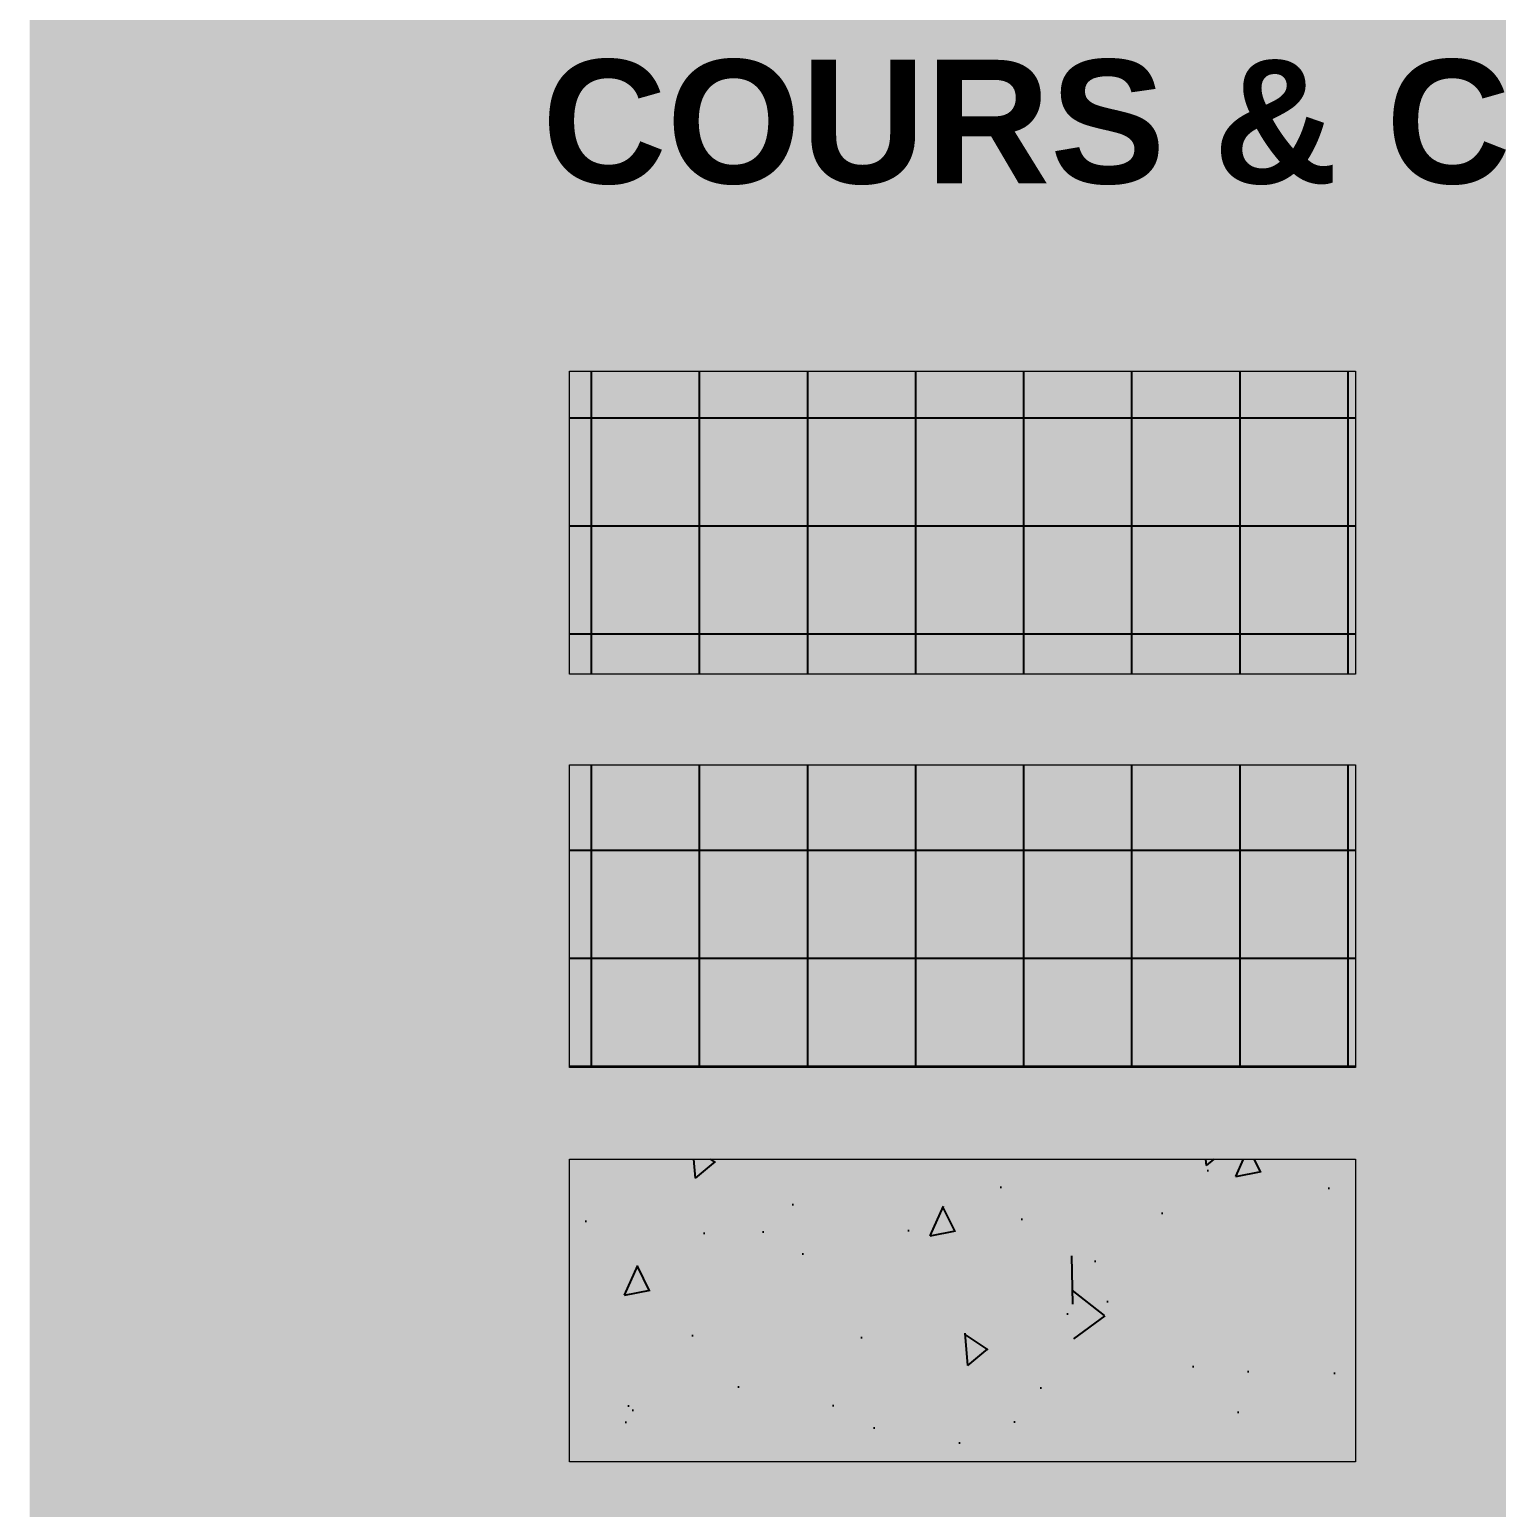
# Model space of a CAD drawing. Header units: centimetres. Extents: x 0 to 642158, y -847 to 649707.
# Drawn here: x 618032.25 to 618049.22, y 620491.27 to 620508.37 of the extents above; entities that cross this region are included whole.
import ezdxf

# ---------------------------------------------------------------- set-up
doc = ezdxf.new("R2010")
doc.units = ezdxf.units.CM
doc.header["$MEASUREMENT"] = 0
doc.layers.add('MEV_batiment_V', color=7, linetype='Continuous', lineweight=20)
doc.layers.add('MEV_schema paysager_Ha', color=7, linetype='Continuous', lineweight=25, transparency=0.13)
doc.styles.add('MEV 1', font='Helvetica.ttf')
pattern_1 = [(90, (0, 15.1241), (-1.25, 2e-16), []), (180, (0, 15.1241), (-2e-16, -1.25), [])]

msp = doc.modelspace()

# ---------------------------------------------------------------- hatches: boundary and pattern name
at = {"layer": 'MEV_schema paysager_Ha', "true_color": 0xffffff, "transparency": 33554687}
h = msp.add_hatch(color=7, dxfattribs=at)
h.dxf.hatch_style = 1
h.paths.add_polyline_path([(618032.251, 620761.054), (618095.895, 620761.054), (618095.895, 620456.268), (618032.251, 620456.268)])
at = {"layer": 'MEV_schema paysager_Ha', "transparency": 33554687}
h = msp.add_hatch(dxfattribs=at)
h.set_pattern_fill('ANSI37', color=85, scale=10, angle=45)
h.set_pattern_definition(pattern_1)
h.paths.add_polyline_path([(618038.497, 620504.413), (618047.585, 620504.413), (618047.585, 620500.911), (618038.497, 620500.911)])
at = {"layer": 'MEV_schema paysager_Ha'}
h = msp.add_hatch(dxfattribs=at)
h.set_pattern_fill('ANSI37', color=32, scale=10, angle=45)
h.set_pattern_definition(pattern_1)
h.paths.add_polyline_path([(618038.497, 620499.86), (618047.585, 620499.86), (618047.585, 620496.358), (618038.497, 620496.358)])
at = {"layer": 'MEV_schema paysager_Ha', "transparency": 33554687}
h = msp.add_hatch(dxfattribs=at)
h.set_pattern_fill('AR-CONC', color=256, scale=0.5, angle=45)
h.set_pattern_definition([(95, (0, 33.3537), (2.757759996, 2.314035394), [0.375, -4.125]), (40, (0, 33.3537), (-3.149960837, 2.168840748), [0.3, -3.3]), (145.45144446, (0.2298, 33.5466), (-0.392200822, 4.482876107), [0.31870096, -3.50571056]), (91.1842, (-0.707, 34.061), (4.35846694, 3.18806888), [0.5625, -6.1875]), (141.6356355, (-0.344, 34.3265), (-0.139500342, 6.74855834), [0.47805171, -5.2585688]), (36.184164, (-0.707, 34.061), (-0.139500342, 6.748558337), [0.45, -4.950000005]), (66, (-0.1768, 34.2376), (3.533857861, 0.686912382), [0.375, -4.125]), (11, (-0.1768, 34.2376), (-1.703542965, 3.424042177), [0.3, -3.3]), (116.45144474, (0.1177, 34.295), (1.830314875, 4.110954528), [0.31870095, -3.50571056]), (82.5, (0, 33.3537), (-1.1339659265, 1.219949088), [0, -3.26, 0, -3.35, 0, -3.3125]), (52.5, (0, 33.3537), (-0.464364711, 2.3245472495), [0, -1.91, 0, -3.185, 0, -1.2625]), (12.5, (-0.7884, 32.5653), (1.9670908366, 1.807603809), [0, -1.25, 0, -3.9, 0, -5.175]), (2.5, (-1.142, 32.2118), (1.707949916, 2.4157990344), [0, -1.625, 0, -2.59, 0, -3.675])])
h.paths.add_polyline_path([(618038.497, 620495.301), (618047.585, 620495.301), (618047.585, 620491.799), (618038.497, 620491.799)])

# ---------------------------------------------------------------- linework, layer by layer
at = {"layer": 'MEV_batiment_V', "transparency": 33554687}
for points in [[(618038.497, 620504.413), (618047.585, 620504.413), (618047.585, 620500.911), (618038.497, 620500.911)], [(618038.497, 620499.86), (618047.585, 620499.86), (618047.585, 620496.358), (618038.497, 620496.358)], [(618038.497, 620495.301), (618047.585, 620495.301), (618047.585, 620491.799), (618038.497, 620491.799)]]:
    msp.add_lwpolyline(points, close=True, dxfattribs=at)

# ---------------------------------------------------------------- texts
at = {"transparency": 33554687, "insert": (618038.177, 620508.016), "char_height": 1.42933, "attachment_point": 1, "style": 'MEV 1'}
msp.add_mtext_dynamic_manual_height_columns('\\pxql;{\\fHelvetica|b1|i0|c0|p0;COURS & CIRCULATIONS}', width=41.13882, gutter_width=35.733, heights=[0], dxfattribs=at)

doc.saveas('drawing.dxf')
